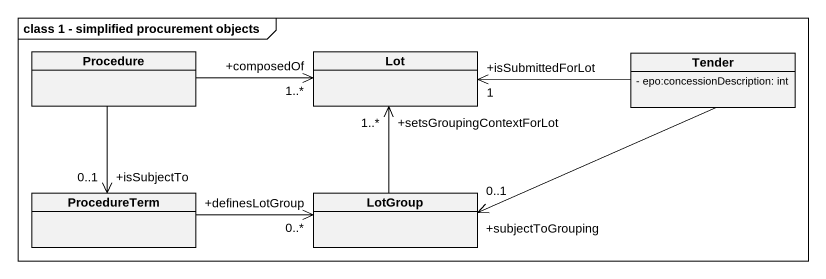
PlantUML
@startuml
mainframe class 1 - simplified procurement objects
hide circle
hide empty members
skinparam classAttributeIconSize 0
class Procedure
class Lot
class Tender {
  - epo:concessionDescription: int
}
class ProcedureTerm
class LotGroup
Procedure -right-> "+composedOf\n1..*" Lot
Procedure --> "+isSubjectTo\n0..1" ProcedureTerm
Tender -left-> "+isSubmittedForLot\n1" Lot
Tender -left-> "+subjectToGrouping\n0..1" LotGroup
ProcedureTerm -right-> "+definesLotGroup\n0..*" LotGroup
LotGroup -up-> "+setsGroupingContextForLot\n1..*" Lot
@enduml
